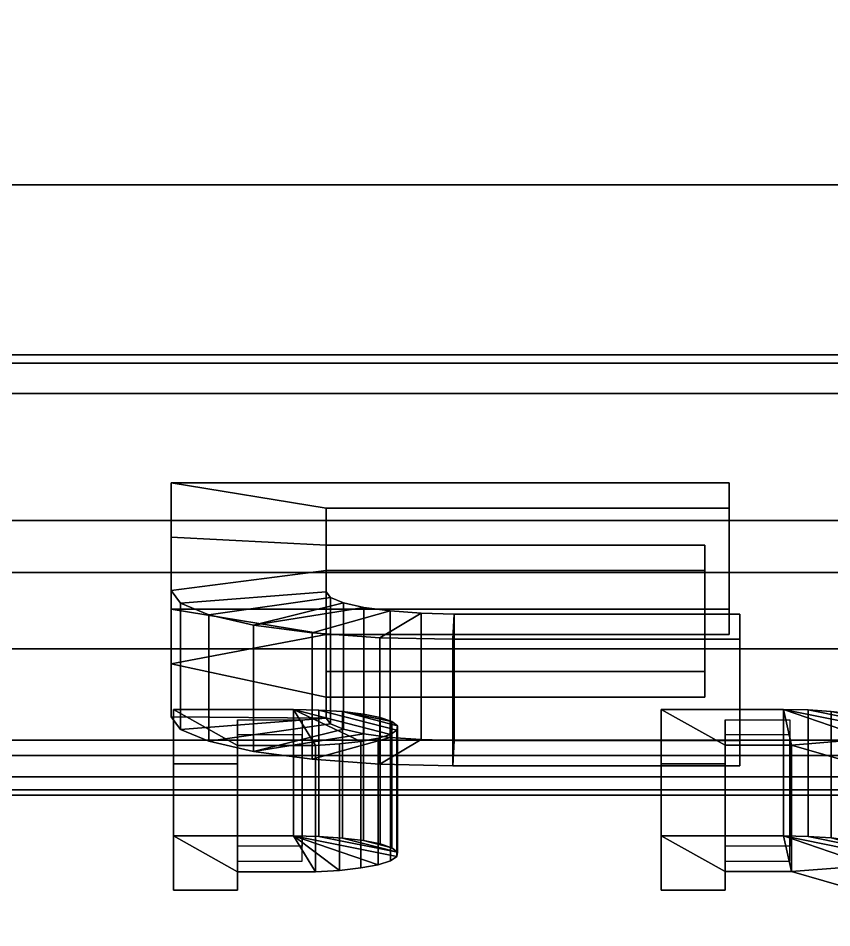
# Model space of a CAD drawing. Extents: x -1 to 643, y -669 to 1.
# Drawn here: x 68.37 to 78.51, y -614.12 to -602.78 of the extents above; entities that cross this region are included whole.
import ezdxf

# ---------------------------------------------------------------- set-up
doc = ezdxf.new("R2010")
doc.units = 0
doc.layers.add('IQ_200_3D', color=1, linetype='Continuous')
doc.layers.add('IQ_BLACK_3D', color=250, linetype='Continuous')

msp = doc.modelspace()

# ---------------------------------------------------------------- meshes
at = {"layer": 'IQ_200_3D', "transparency": 33554687}
mesh = msp.add_polyface(dxfattribs=at)
corners = [(38.086, -607.462, 970.529), (38.086, -567.978, 970.529), (603.914, -567.978, 970.529), (603.914, -607.462, 970.529)]
mesh.append_faces([[corners[k] for k in face] for face in [(0, 1, 2, 3)]])
mesh = msp.add_polyface(dxfattribs=at)
corners = [(0.803, -597.921, 1352.524), (10.757, -617.811, 1239.813), (631.243, -617.811, 1239.813), (641.197, -597.921, 1352.524)]
mesh.append_faces([[corners[k] for k in face] for face in [(0, 1, 2, 3)]])
mesh = msp.add_polyface(dxfattribs=at)
corners = [(11.897, -606.978, 1226.902), (11.897, -600.123, 1226.902), (630.103, -600.123, 1226.902), (630.103, -606.978, 1226.902)]
mesh.append_faces([[corners[k] for k in face] for face in [(0, 1, 2, 3)]])
mesh = msp.add_polyface(dxfattribs=at)
corners = [(603.914, -602.51, 996.977), (38.086, -602.51, 996.977), (38.086, -604.862, 996.697), (38.086, -607.083, 995.871), (38.086, -609.046, 994.545), (38.086, -610.643, 992.795), (38.086, -611.784, 990.719), (38.086, -612.403, 988.432), (38.086, -612.468, 986.064), (38.086, -611.974, 983.747), (603.914, -611.974, 983.747), (603.914, -612.468, 986.064), (603.914, -612.403, 988.432), (603.914, -611.784, 990.719), (603.914, -610.643, 992.795), (603.914, -609.046, 994.545), (603.914, -607.083, 995.871), (603.914, -604.862, 996.697)]
mesh.append_faces([[corners[k] for k in face] for face in [(11, 8, 9, 10)]], dxfattribs={"vtx0": -1})
mesh.append_faces([[corners[k] for k in face] for face in [(17, 2, 3, 16), (16, 3, 4, 15), (15, 4, 5, 14), (13, 6, 7, 12), (12, 7, 8, 11), (6, 13, 14, 5)]], dxfattribs={"vtx0": -1, "vtx2": -1})
mesh.append_faces([[corners[k] for k in face] for face in [(0, 1, 2, 17)]], dxfattribs={"vtx2": -1})
mesh = msp.add_polyface(dxfattribs=at)
corners = [(631.243, -617.811, 1239.813), (10.757, -617.811, 1239.813), (10.998, -617.947, 1237.081), (11.235, -617.406, 1234.4), (11.453, -616.219, 1231.935), (11.638, -614.46, 1229.839), (11.779, -612.239, 1228.242), (11.867, -609.693, 1227.242), (11.897, -606.978, 1226.902), (630.103, -606.978, 1226.902), (630.133, -609.693, 1227.242), (630.221, -612.239, 1228.242), (630.362, -614.46, 1229.839), (630.547, -616.219, 1231.935), (630.765, -617.406, 1234.4), (631.002, -617.947, 1237.081)]
mesh.append_faces([[corners[k] for k in face] for face in [(10, 7, 8, 9)]], dxfattribs={"vtx0": -1})
mesh.append_faces([[corners[k] for k in face] for face in [(14, 3, 4, 13), (15, 2, 3, 14), (13, 4, 5, 12), (12, 5, 6, 11), (11, 6, 7, 10)]], dxfattribs={"vtx0": -1, "vtx2": -1})
mesh.append_faces([[corners[k] for k in face] for face in [(0, 1, 2, 15)]], dxfattribs={"vtx2": -1})
mesh = msp.add_polyface(dxfattribs=at)
corners = [(603.914, -607.462, 970.529), (603.914, -611.974, 983.747), (38.086, -611.974, 983.747), (38.086, -607.462, 970.529)]
mesh.append_faces([[corners[k] for k in face] for face in [(0, 1, 2, 3)]])
at = {"layer": 'IQ_BLACK_3D', "transparency": 33554687}
mesh = msp.add_polyface(dxfattribs=at)
corners = [(70.273, -609.254, 1288.299), (70.273, -608.575, 1292.148), (72.206, -608.891, 1290.357), (72.206, -609.352, 1287.744), (72.207, -609.669, 1285.949), (70.273, -609.915, 1284.557), (76.926, -609.352, 1287.744), (76.926, -609.669, 1285.949), (77.227, -608.575, 1292.148), (77.227, -608.891, 1290.357), (72.207, -609.932, 1284.458), (70.393, -610.073, 1283.661), (72.421, -610.071, 1283.672), (71.302, -610.347, 1282.11), (70.744, -610.22, 1282.827), (72.261, -610.004, 1284.051), (72.03, -610.444, 1281.56), (72.674, -610.128, 1283.346), (73.005, -610.172, 1283.097), (73.39, -610.2, 1282.94), (72.877, -610.505, 1281.215), (73.786, -610.525, 1281.097), (73.803, -610.21, 1282.886), (77.361, -610.21, 1282.886), (77.361, -610.525, 1281.097), (78.734, -609.499, 1286.914), (78.734, -608.577, 1292.138), (80.667, -609.492, 1286.952), (80.667, -610.528, 1281.083), (78.734, -610.528, 1281.083), (80.667, -608.577, 1292.138), (84.074, -609.581, 1286.447), (82.282, -609.513, 1286.833), (82.855, -609.33, 1287.872), (84.351, -609.503, 1286.89), (83.911, -609.669, 1285.952), (81.987, -609.715, 1285.687), (83.863, -609.905, 1284.614), (83.861, -609.961, 1284.295), (81.987, -609.924, 1284.504), (82.282, -610.126, 1283.358), (83.928, -610.016, 1283.983), (82.855, -610.31, 1282.319), (84.06, -610.067, 1283.692), (84.251, -610.113, 1283.434), (71.102, -611.847, 1273.608), (70.302, -611.4, 1276.141), (71.801, -611.4, 1276.141), (72.072, -611.847, 1273.608), (72.637, -611.799, 1273.88), (72.372, -611.829, 1273.71), (72.116, -611.407, 1276.103), (73.089, -611.657, 1274.683), (73.007, -611.711, 1274.381), (71.102, -612.076, 1272.309), (70.302, -612.076, 1272.309), (73.023, -611.549, 1275.299), (72.412, -611.426, 1275.992), (72.672, -611.458, 1275.812), (72.88, -611.499, 1275.577), (73.095, -611.602, 1274.995), (72.854, -611.759, 1274.108), (77.18, -611.843, 1273.63), (76.38, -611.4, 1276.141), (77.906, -611.4, 1276.141), (78.006, -611.843, 1273.63), (78.922, -611.749, 1274.166), (78.711, -611.787, 1273.945), (79.153, -611.65, 1274.723), (78.211, -611.406, 1276.104), (79.16, -611.597, 1275.026), (77.18, -612.076, 1272.309), (76.38, -612.076, 1272.309), (78.812, -612.076, 1272.309), (79.719, -612.076, 1272.309), (78.499, -611.426, 1275.996), (79.091, -611.545, 1275.322), (78.751, -611.456, 1275.821), (78.952, -611.497, 1275.592), (79.073, -611.702, 1274.43), (83.117, -611.684, 1274.53), (82.367, -611.649, 1274.728), (82.574, -611.563, 1275.219), (83.246, -611.63, 1274.836), (83.073, -611.742, 1274.202), (82.297, -611.742, 1274.202), (83.117, -611.8, 1273.874), (82.902, -611.488, 1275.64), (83.451, -611.584, 1275.099), (84.028, -611.526, 1275.428), (83.329, -611.431, 1275.963), (83.827, -611.396, 1276.166), (84.362, -611.518, 1275.471), (83.717, -611.548, 1275.301), (83.246, -611.854, 1273.568), (82.367, -611.835, 1273.676), (82.574, -611.922, 1273.185), (83.451, -611.9, 1273.305), (82.902, -611.996, 1272.764), (83.329, -612.053, 1272.441), (83.717, -611.936, 1273.103), (84.028, -611.958, 1272.977), (83.827, -612.089, 1272.238)]
mesh.append_faces([[corners[k] for k in face] for face in [(4, 3, 6, 7), (2, 1, 8, 9), (27, 26, 30), (56, 57, 58, 59)]], dxfattribs={"vtx0": -1})
mesh.append_faces([[corners[k] for k in face] for face in [(17, 13, 12), (43, 40, 41), (100, 99, 97)]], dxfattribs={"vtx0": -1, "vtx1": -1})
mesh.append_faces([[corners[k] for k in face] for face in [(5, 4, 10, 11), (12, 13, 14, 15), (15, 14, 11, 10), (31, 32, 33, 34), (35, 36, 32, 31), (45, 46, 47, 48), (57, 56, 60), (62, 63, 64, 65), (68, 64, 69, 70), (70, 69, 75, 76), (80, 81, 82, 83), (84, 85, 81, 80), (85, 84, 86), (83, 82, 87, 88), (89, 90, 91, 92), (90, 89, 93)]], dxfattribs={"vtx0": -1, "vtx2": -1})
mesh.append_faces([[corners[k] for k in face] for face in [(4, 5, 0, 3), (64, 66, 67, 65)]], dxfattribs={"vtx0": -1, "vtx2": -1, "vtx3": -1})
mesh.append_faces([[corners[k] for k in face] for face in [(47, 49, 50, 48)]], dxfattribs={"vtx0": -1, "vtx3": -1})
mesh.append_faces([[corners[k] for k in face] for face in [(29, 25, 28), (73, 65, 67, 74)]], dxfattribs={"vtx1": -1})
mesh.append_faces([[corners[k] for k in face] for face in [(61, 49, 47, 53), (79, 66, 64, 68), (98, 96, 97, 99)]], dxfattribs={"vtx1": -1, "vtx2": -1})
mesh.append_faces([[corners[k] for k in face] for face in [(0, 1, 2, 3), (16, 13, 17, 18), (18, 19, 20, 16), (21, 20, 19, 22), (25, 26, 27, 28), (37, 38, 39, 36), (40, 39, 38, 41), (42, 40, 43, 44), (47, 51, 52, 53), (60, 52, 51, 57), (93, 88, 87, 90), (86, 94, 95, 85), (96, 95, 94, 97), (100, 101, 102, 99)]], dxfattribs={"vtx1": -1, "vtx3": -1})
mesh.append_faces([[corners[k] for k in face] for face in [(77, 78, 76, 75)]], dxfattribs={"vtx2": -1})
mesh.append_faces([[corners[k] for k in face] for face in [(22, 23, 24, 21), (45, 54, 55, 46), (62, 71, 72, 63)]], dxfattribs={"vtx3": -1})
mesh = msp.add_polyface(dxfattribs=at)
corners = [(77.227, -610.151, 1292.426), (77.227, -608.575, 1292.148), (70.273, -608.575, 1292.148), (70.273, -610.151, 1292.426)]
mesh.append_faces([[corners[k] for k in face] for face in [(0, 1, 2, 3)]])
mesh = msp.add_polyface(dxfattribs=at)
corners = [(70.273, -610.151, 1292.426), (70.273, -608.575, 1292.148), (70.273, -609.254, 1288.299), (70.273, -610.83, 1288.577)]
mesh.append_faces([[corners[k] for k in face] for face in [(0, 1, 2, 3)]])
mesh = msp.add_polyface(dxfattribs=at)
corners = [(77.227, -610.467, 1290.635), (77.227, -608.891, 1290.357), (77.227, -608.575, 1292.148), (77.227, -610.151, 1292.426)]
mesh.append_faces([[corners[k] for k in face] for face in [(0, 1, 2, 3)]])
mesh = msp.add_polyface(dxfattribs=at)
corners = [(72.206, -610.928, 1288.022), (72.206, -609.352, 1287.744), (72.206, -608.891, 1290.357), (72.206, -610.467, 1290.635)]
mesh.append_faces([[corners[k] for k in face] for face in [(0, 1, 2, 3)]])
mesh = msp.add_polyface(dxfattribs=at)
corners = [(72.206, -610.467, 1290.635), (72.206, -608.891, 1290.357), (77.227, -608.891, 1290.357), (77.227, -610.467, 1290.635)]
mesh.append_faces([[corners[k] for k in face] for face in [(0, 1, 2, 3)]])
mesh = msp.add_polyface(dxfattribs=at)
corners = [(70.273, -610.83, 1288.577), (70.273, -609.254, 1288.299), (70.273, -609.915, 1284.557), (70.273, -611.491, 1284.835)]
mesh.append_faces([[corners[k] for k in face] for face in [(0, 1, 2, 3)]])
mesh = msp.add_polyface(dxfattribs=at)
corners = [(76.926, -610.928, 1288.022), (76.926, -609.352, 1287.744), (72.206, -609.352, 1287.744), (72.206, -610.928, 1288.022)]
mesh.append_faces([[corners[k] for k in face] for face in [(0, 1, 2, 3)]])
mesh = msp.add_polyface(dxfattribs=at)
corners = [(76.926, -611.245, 1286.227), (76.926, -609.669, 1285.949), (76.926, -609.352, 1287.744), (76.926, -610.928, 1288.022)]
mesh.append_faces([[corners[k] for k in face] for face in [(0, 1, 2, 3)]])
mesh = msp.add_polyface(dxfattribs=at)
corners = [(72.207, -611.245, 1286.227), (72.207, -609.669, 1285.949), (76.926, -609.669, 1285.949), (76.926, -611.245, 1286.227)]
mesh.append_faces([[corners[k] for k in face] for face in [(0, 1, 2, 3)]])
mesh = msp.add_polyface(dxfattribs=at)
corners = [(72.207, -611.508, 1284.736), (72.207, -609.932, 1284.458), (72.207, -609.669, 1285.949), (72.207, -611.245, 1286.227)]
mesh.append_faces([[corners[k] for k in face] for face in [(0, 1, 2, 3)]])
mesh = msp.add_polyface(dxfattribs=at)
corners = [(73.786, -612.101, 1281.375), (72.877, -612.08, 1281.493), (72.03, -612.019, 1281.839), (71.302, -611.922, 1282.388), (70.744, -611.796, 1283.105), (70.393, -611.649, 1283.939), (70.273, -611.491, 1284.835), (70.273, -609.915, 1284.557), (70.393, -610.073, 1283.661), (70.744, -610.22, 1282.827), (71.302, -610.347, 1282.11), (72.03, -610.444, 1281.56), (72.877, -610.505, 1281.215), (73.786, -610.525, 1281.097)]
mesh.append_faces([[corners[k] for k in face] for face in [(7, 8, 5, 6), (0, 1, 12, 13)]], dxfattribs={"vtx1": -1})
mesh.append_faces([[corners[k] for k in face] for face in [(8, 9, 4, 5), (3, 4, 9, 10), (10, 11, 2, 3), (11, 12, 1, 2)]], dxfattribs={"vtx1": -1, "vtx3": -1})
mesh = msp.add_polyface(dxfattribs=at)
corners = [(72.207, -611.508, 1284.736), (72.261, -611.58, 1284.329), (72.421, -611.647, 1283.95), (72.674, -611.704, 1283.625), (73.005, -611.748, 1283.375), (73.39, -611.776, 1283.218), (73.803, -611.785, 1283.164), (73.803, -610.21, 1282.886), (73.39, -610.2, 1282.94), (73.005, -610.172, 1283.097), (72.674, -610.128, 1283.346), (72.421, -610.071, 1283.672), (72.261, -610.004, 1284.051), (72.207, -609.932, 1284.458)]
mesh.append_faces([[corners[k] for k in face] for face in [(0, 1, 12, 13)]], dxfattribs={"vtx1": -1})
mesh.append_faces([[corners[k] for k in face] for face in [(4, 5, 8, 9), (9, 10, 3, 4), (1, 2, 11, 12), (10, 11, 2, 3)]], dxfattribs={"vtx1": -1, "vtx3": -1})
mesh.append_faces([[corners[k] for k in face] for face in [(5, 6, 7, 8)]], dxfattribs={"vtx3": -1})
mesh = msp.add_polyface(dxfattribs=at)
corners = [(72.207, -611.245, 1286.227), (76.926, -611.245, 1286.227), (76.926, -610.928, 1288.022), (72.206, -610.928, 1288.022), (73.005, -611.748, 1283.375), (72.03, -612.019, 1281.839), (72.877, -612.08, 1281.493), (73.39, -611.776, 1283.218), (72.206, -610.467, 1290.635), (77.227, -610.467, 1290.635), (77.227, -610.151, 1292.426), (70.273, -610.151, 1292.426), (77.361, -612.101, 1281.375), (77.361, -611.785, 1283.164), (73.803, -611.785, 1283.164), (73.786, -612.101, 1281.375), (72.674, -611.704, 1283.625), (71.302, -611.922, 1282.388), (70.273, -610.83, 1288.577), (70.273, -611.491, 1284.835), (72.207, -611.508, 1284.736), (72.261, -611.58, 1284.329), (70.393, -611.649, 1283.939), (70.744, -611.796, 1283.105), (72.421, -611.647, 1283.95), (80.667, -612.103, 1281.361), (80.667, -611.068, 1287.23), (78.734, -611.074, 1287.192), (78.734, -612.103, 1281.361), (80.667, -610.153, 1292.416), (78.734, -610.153, 1292.416), (84.074, -611.157, 1286.725), (84.351, -611.079, 1287.168), (82.855, -610.905, 1288.15), (82.282, -611.089, 1287.111), (83.911, -611.244, 1286.23), (81.987, -611.291, 1285.965), (84.251, -611.689, 1283.712), (84.06, -611.643, 1283.97), (82.855, -611.885, 1282.597), (83.694, -612.006, 1281.916), (83.928, -611.592, 1284.261), (82.282, -611.702, 1283.636), (81.987, -611.5, 1284.782), (83.861, -611.537, 1284.573), (83.863, -611.48, 1284.892), (72.412, -613.002, 1276.27), (73.095, -613.178, 1275.273), (73.023, -613.124, 1275.577), (72.672, -613.034, 1276.091), (72.88, -613.075, 1275.855), (73.089, -613.233, 1274.961), (72.116, -612.982, 1276.381), (71.801, -612.976, 1276.419), (73.007, -613.286, 1274.659), (72.854, -613.334, 1274.386), (72.637, -613.375, 1274.158), (72.372, -613.405, 1273.988), (70.302, -612.976, 1276.419), (71.102, -613.423, 1273.886), (72.072, -613.423, 1273.886), (70.302, -613.652, 1272.588), (71.102, -613.652, 1272.588), (78.499, -613.001, 1276.274), (79.16, -613.172, 1275.304), (79.091, -613.12, 1275.6), (78.751, -613.032, 1276.099), (78.952, -613.072, 1275.87), (79.153, -613.226, 1275.001), (78.211, -612.982, 1276.382), (77.906, -612.976, 1276.419), (78.812, -613.652, 1272.588), (79.719, -613.652, 1272.588), (78.711, -613.363, 1274.223), (78.006, -613.419, 1273.908), (79.073, -613.278, 1274.708), (78.922, -613.324, 1274.444), (76.38, -612.976, 1276.419), (77.18, -613.419, 1273.908), (76.38, -613.652, 1272.588), (77.18, -613.652, 1272.588), (84.028, -613.102, 1275.706), (83.329, -613.007, 1276.241), (83.717, -613.124, 1275.579), (82.902, -613.064, 1275.918), (83.451, -613.159, 1275.377), (83.246, -613.206, 1275.114), (82.574, -613.138, 1275.497), (83.117, -613.26, 1274.808), (82.367, -613.225, 1275.006), (83.073, -613.318, 1274.48), (82.297, -613.318, 1274.48), (83.117, -613.376, 1274.152), (83.717, -613.512, 1273.381), (83.329, -613.629, 1272.719), (83.827, -613.664, 1272.516), (84.028, -613.534, 1273.255), (83.451, -613.476, 1273.583), (82.902, -613.571, 1273.042), (82.367, -613.411, 1273.954), (83.246, -613.43, 1273.846), (82.574, -613.497, 1273.463)]
mesh.append_faces([[corners[k] for k in face] for face in [(57, 53, 60), (52, 47, 46), (69, 64, 63), (81, 82, 83), (90, 91, 92)]], dxfattribs={"vtx0": -1, "vtx1": -1})
mesh.append_faces([[corners[k] for k in face] for face in [(4, 5, 6, 7), (7, 6, 15, 14), (5, 4, 16, 17), (0, 18, 19, 20), (20, 19, 22), (17, 16, 24), (43, 44, 45, 36), (44, 43, 42, 41), (46, 47, 48, 49), (63, 64, 65, 66), (84, 85, 83, 82), (93, 94, 95, 96), (94, 93, 97, 98), (99, 100, 92, 91), (100, 99, 101)]], dxfattribs={"vtx0": -1, "vtx2": -1})
mesh.append_faces([[corners[k] for k in face] for face in [(25, 26, 27, 28), (50, 49, 48), (67, 66, 65)]], dxfattribs={"vtx1": -1})
mesh.append_faces([[corners[k] for k in face] for face in [(11, 18, 8), (54, 51, 53, 55), (56, 55, 53, 57), (75, 68, 70, 76)]], dxfattribs={"vtx1": -1, "vtx2": -1})
mesh.append_faces([[corners[k] for k in face] for face in [(3, 8, 18, 0), (73, 76, 70, 74)]], dxfattribs={"vtx1": -1, "vtx2": -1, "vtx3": -1})
mesh.append_faces([[corners[k] for k in face] for face in [(21, 20, 22, 23), (24, 21, 23, 17), (31, 32, 33, 34), (35, 31, 34, 36), (37, 38, 39, 40), (38, 41, 42, 39), (51, 47, 52, 53), (53, 58, 59, 60), (68, 64, 69, 70), (70, 77, 78, 74), (86, 85, 84, 87), (88, 86, 87, 89), (90, 88, 89, 91), (101, 98, 97, 100)]], dxfattribs={"vtx1": -1, "vtx3": -1})
mesh.append_faces([[corners[k] for k in face] for face in [(12, 13, 14, 15), (61, 62, 59, 58), (71, 72, 73, 74), (79, 80, 78, 77)]], dxfattribs={"vtx2": -1})
mesh.append_faces([[corners[k] for k in face] for face in [(0, 1, 2, 3), (8, 9, 10, 11), (26, 29, 30, 27)]], dxfattribs={"vtx3": -1})
mesh = msp.add_polyface(dxfattribs=at)
corners = [(77.361, -611.785, 1283.164), (77.361, -610.21, 1282.886), (73.803, -610.21, 1282.886), (73.803, -611.785, 1283.164)]
mesh.append_faces([[corners[k] for k in face] for face in [(0, 1, 2, 3)]])
mesh = msp.add_polyface(dxfattribs=at)
corners = [(77.361, -612.101, 1281.375), (77.361, -610.525, 1281.097), (77.361, -610.21, 1282.886), (77.361, -611.785, 1283.164)]
mesh.append_faces([[corners[k] for k in face] for face in [(0, 1, 2, 3)]])
mesh = msp.add_polyface(dxfattribs=at)
corners = [(73.786, -612.101, 1281.375), (73.786, -610.525, 1281.097), (77.361, -610.525, 1281.097), (77.361, -612.101, 1281.375)]
mesh.append_faces([[corners[k] for k in face] for face in [(0, 1, 2, 3)]])
mesh = msp.add_polyface(dxfattribs=at)
corners = [(71.801, -612.976, 1276.419), (71.801, -611.4, 1276.141), (70.302, -611.4, 1276.141), (70.302, -612.976, 1276.419)]
mesh.append_faces([[corners[k] for k in face] for face in [(0, 1, 2, 3)]])
mesh = msp.add_polyface(dxfattribs=at)
corners = [(70.302, -612.976, 1276.419), (70.302, -611.4, 1276.141), (70.302, -612.076, 1272.309), (70.302, -613.652, 1272.588)]
mesh.append_faces([[corners[k] for k in face] for face in [(0, 1, 2, 3)]])
mesh = msp.add_polyface(dxfattribs=at)
corners = [(71.801, -612.976, 1276.419), (72.116, -612.982, 1276.381), (72.412, -613.002, 1276.27), (72.672, -613.034, 1276.091), (72.88, -613.075, 1275.855), (73.023, -613.124, 1275.577), (73.095, -613.178, 1275.273), (73.089, -613.233, 1274.961), (73.007, -613.286, 1274.659), (72.854, -613.334, 1274.386), (72.637, -613.375, 1274.158), (72.372, -613.405, 1273.988), (72.072, -613.423, 1273.886), (72.072, -611.847, 1273.608), (72.372, -611.829, 1273.71), (72.637, -611.799, 1273.88), (72.854, -611.759, 1274.108), (73.007, -611.711, 1274.381), (73.089, -611.657, 1274.683), (73.095, -611.602, 1274.995), (73.023, -611.549, 1275.299), (72.88, -611.499, 1275.577), (72.672, -611.458, 1275.812), (72.412, -611.426, 1275.992), (72.116, -611.407, 1276.103), (71.801, -611.4, 1276.141)]
mesh.append_faces([[corners[k] for k in face] for face in [(13, 14, 11, 12), (0, 1, 24, 25)]], dxfattribs={"vtx1": -1})
mesh.append_faces([[corners[k] for k in face] for face in [(14, 15, 10, 11), (16, 17, 8, 9), (15, 16, 9, 10), (17, 18, 7, 8), (6, 7, 18, 19), (19, 20, 5, 6), (20, 21, 4, 5), (22, 23, 2, 3), (21, 22, 3, 4), (23, 24, 1, 2)]], dxfattribs={"vtx1": -1, "vtx3": -1})
mesh = msp.add_polyface(dxfattribs=at)
corners = [(77.906, -612.976, 1276.419), (77.906, -611.4, 1276.141), (76.38, -611.4, 1276.141), (76.38, -612.976, 1276.419)]
mesh.append_faces([[corners[k] for k in face] for face in [(0, 1, 2, 3)]])
mesh = msp.add_polyface(dxfattribs=at)
corners = [(76.38, -612.976, 1276.419), (76.38, -611.4, 1276.141), (76.38, -612.076, 1272.309), (76.38, -613.652, 1272.588)]
mesh.append_faces([[corners[k] for k in face] for face in [(0, 1, 2, 3)]])
mesh = msp.add_polyface(dxfattribs=at)
corners = [(77.906, -612.976, 1276.419), (78.211, -612.982, 1276.382), (78.499, -613.001, 1276.274), (78.751, -613.032, 1276.099), (78.952, -613.072, 1275.87), (79.091, -613.12, 1275.6), (79.16, -613.172, 1275.304), (79.153, -613.226, 1275.001), (79.073, -613.278, 1274.708), (78.922, -613.324, 1274.444), (78.711, -613.363, 1274.223), (78.711, -611.787, 1273.945), (78.922, -611.749, 1274.166), (79.073, -611.702, 1274.43), (79.153, -611.65, 1274.723), (79.16, -611.597, 1275.026), (79.091, -611.545, 1275.322), (78.952, -611.497, 1275.592), (78.751, -611.456, 1275.821), (78.499, -611.426, 1275.996), (78.211, -611.406, 1276.104), (77.906, -611.4, 1276.141)]
mesh.append_faces([[corners[k] for k in face] for face in [(11, 12, 9, 10), (0, 1, 20, 21)]], dxfattribs={"vtx1": -1})
mesh.append_faces([[corners[k] for k in face] for face in [(13, 14, 7, 8), (12, 13, 8, 9), (14, 15, 6, 7), (5, 6, 15, 16), (16, 17, 4, 5), (18, 19, 2, 3), (17, 18, 3, 4), (19, 20, 1, 2)]], dxfattribs={"vtx1": -1, "vtx3": -1})
mesh = msp.add_polyface(dxfattribs=at)
corners = [(71.102, -613.292, 1274.626), (71.102, -611.716, 1274.348), (71.102, -611.528, 1275.418), (71.102, -613.103, 1275.696)]
mesh.append_faces([[corners[k] for k in face] for face in [(0, 1, 2, 3)]])
mesh = msp.add_polyface(dxfattribs=at)
corners = [(71.102, -613.103, 1275.696), (71.102, -611.528, 1275.418), (71.908, -611.528, 1275.418), (71.908, -613.103, 1275.696)]
mesh.append_faces([[corners[k] for k in face] for face in [(0, 1, 2, 3)]])
mesh = msp.add_polyface(dxfattribs=at)
corners = [(77.18, -613.292, 1274.626), (77.18, -611.716, 1274.348), (77.18, -611.528, 1275.418), (77.18, -613.103, 1275.696)]
mesh.append_faces([[corners[k] for k in face] for face in [(0, 1, 2, 3)]])
mesh = msp.add_polyface(dxfattribs=at)
corners = [(77.18, -613.103, 1275.696), (77.18, -611.528, 1275.418), (77.986, -611.528, 1275.418), (77.986, -613.103, 1275.696)]
mesh.append_faces([[corners[k] for k in face] for face in [(0, 1, 2, 3)]])
mesh = msp.add_polyface(dxfattribs=at)
corners = [(71.908, -613.292, 1274.626), (71.908, -611.716, 1274.348), (71.102, -611.716, 1274.348), (71.102, -613.292, 1274.626)]
mesh.append_faces([[corners[k] for k in face] for face in [(0, 1, 2, 3)]])
mesh = msp.add_polyface(dxfattribs=at)
corners = [(77.986, -613.292, 1274.626), (77.986, -611.716, 1274.348), (77.18, -611.716, 1274.348), (77.18, -613.292, 1274.626)]
mesh.append_faces([[corners[k] for k in face] for face in [(0, 1, 2, 3)]])
mesh = msp.add_polyface(dxfattribs=at)
corners = [(71.102, -613.652, 1272.588), (71.102, -612.076, 1272.309), (71.102, -611.847, 1273.608), (71.102, -613.423, 1273.886)]
mesh.append_faces([[corners[k] for k in face] for face in [(0, 1, 2, 3)]])
mesh = msp.add_polyface(dxfattribs=at)
corners = [(71.102, -613.423, 1273.886), (71.102, -611.847, 1273.608), (72.072, -611.847, 1273.608), (72.072, -613.423, 1273.886)]
mesh.append_faces([[corners[k] for k in face] for face in [(0, 1, 2, 3)]])
mesh = msp.add_polyface(dxfattribs=at)
corners = [(77.18, -613.652, 1272.588), (77.18, -612.076, 1272.309), (77.18, -611.843, 1273.63), (77.18, -613.419, 1273.908)]
mesh.append_faces([[corners[k] for k in face] for face in [(0, 1, 2, 3)]])
mesh = msp.add_polyface(dxfattribs=at)
corners = [(77.18, -613.419, 1273.908), (77.18, -611.843, 1273.63), (78.006, -611.843, 1273.63), (78.006, -613.419, 1273.908)]
mesh.append_faces([[corners[k] for k in face] for face in [(0, 1, 2, 3)]])
mesh = msp.add_polyface(dxfattribs=at)
corners = [(78.006, -613.419, 1273.908), (78.006, -611.843, 1273.63), (78.812, -612.076, 1272.309), (78.812, -613.652, 1272.588)]
mesh.append_faces([[corners[k] for k in face] for face in [(0, 1, 2, 3)]])
mesh = msp.add_polyface(dxfattribs=at)
corners = [(70.302, -613.652, 1272.588), (70.302, -612.076, 1272.309), (71.102, -612.076, 1272.309), (71.102, -613.652, 1272.588)]
mesh.append_faces([[corners[k] for k in face] for face in [(0, 1, 2, 3)]])
mesh = msp.add_polyface(dxfattribs=at)
corners = [(76.38, -613.652, 1272.588), (76.38, -612.076, 1272.309), (77.18, -612.076, 1272.309), (77.18, -613.652, 1272.588)]
mesh.append_faces([[corners[k] for k in face] for face in [(0, 1, 2, 3)]])

doc.saveas('drawing.dxf')
